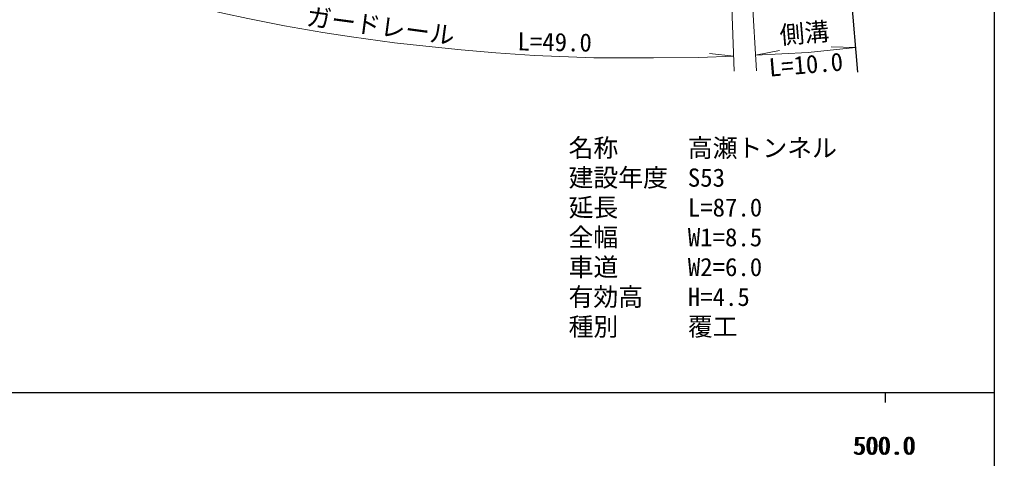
# Model space of a CAD drawing. Units: millimetres at full size, sheet at 1:1000; details may follow other scales. Extents: x 40000 to 680000, y 20000 to 380000.
# Drawn here: x 480910 to 579000, y 198357 to 242542 of the extents above; entities that cross this region are included whole.
import ezdxf
from ezdxf.enums import TextEntityAlignment as Align

# ---------------------------------------------------------------- set-up
doc = ezdxf.new("R2010")
doc.units = ezdxf.units.MM
doc.header["$LTSCALE"] = 1000
for name, color, linetype, lineweight in [('M-BMK-OTRS', 5, 'Continuous', 25), ('M-STR-HTXT', 7, 'Continuous', 13), ('M-TTL-BAND', 7, 'Continuous', 25)]:
    doc.layers.add(name, color=color, linetype=linetype, lineweight=lineweight)
doc.styles.add('ＭＳ ゴシック', font='')
doc.styles.get('ＭＳ ゴシック').set_extended_font_data('MS Gothic')

msp = doc.modelspace()

# ---------------------------------------------------------------- linework, layer by layer
at = {"layer": 'M-BMK-OTRS'}
msp.add_line((558667, 315053), (565217, 237249), dxfattribs=at)
at = {"layer": 'M-STR-HTXT'}
for p, q in [((552814, 237333), (551676, 269295)), ((555042, 237370), (553860, 258512)), ((554954, 238937), (557364, 239408)), ((565009, 239723), (562555, 239807)), ((552760, 238838), (550320, 239106))]:
    msp.add_line(p, q, dxfattribs=at)
for points in [[(498018, 243951), (501358, 243172), (503898, 242631), (507558, 241903), (511443, 241231), (514300, 240802), (518639, 240199), (521785, 239871), (525353, 239495), (528827, 239190), (532724, 238932), (538684, 238670), (544683, 238691), (549254, 238732), (552760, 238838)], [(554954, 238937), (560256, 239220), (565009, 239723)]]:
    msp.add_lwpolyline(points, dxfattribs=at)
at = {"layer": 'M-TTL-BAND'}
for p, q in [((579000, 20000), (579000, 370000)), ((40000, 205000), (579000, 205000)), ((568000, 205000), (568000, 204000))]:
    msp.add_line(p, q, dxfattribs=at)

# ---------------------------------------------------------------- texts
at = {"layer": 'M-STR-HTXT', "style": 'ＭＳ ゴシック'}
for s, rotation, p in [('ガードレール', 352.437, (509613, 241423)), ('側溝', 4.788, (557503, 239503)), ('L=49.0', 358.967, (530986, 238886)), ('L=10.0', 4.788, (556419, 236241))]:
    msp.add_text(s, height=1833, rotation=rotation, dxfattribs=at).set_placement(p, align=Align.BOTTOM_LEFT)
for s, p in [('名称', (536147, 228161)), ('高瀬トンネル', (548147, 228149)), ('建設年度', (536147, 225161)), ('S53', (548147, 225161)), ('延長', (536147, 222161)), ('L=87.0', (548147, 222161)), ('全幅', (536147, 219161)), ('W1=8.5', (548147, 219161)), ('車道', (536147, 216161)), ('W2=6.0', (548147, 216161)), ('有効高', (536147, 213161)), ('H=4.5', (548147, 213161)), ('種別', (536154, 210162)), ('覆工', (548154, 210162))]:
    msp.add_text(s, height=1833, dxfattribs=at).set_placement(p, align=Align.BOTTOM_LEFT)
at = {"layer": 'M-TTL-BAND', "style": 'ＭＳ ゴシック'}
for p in [(567844, 198195), (568000, 198195)]:
    msp.add_text('500.0', height=1833, dxfattribs=at).set_placement(p, align=Align.BOTTOM_CENTER)

doc.saveas('drawing.dxf')
